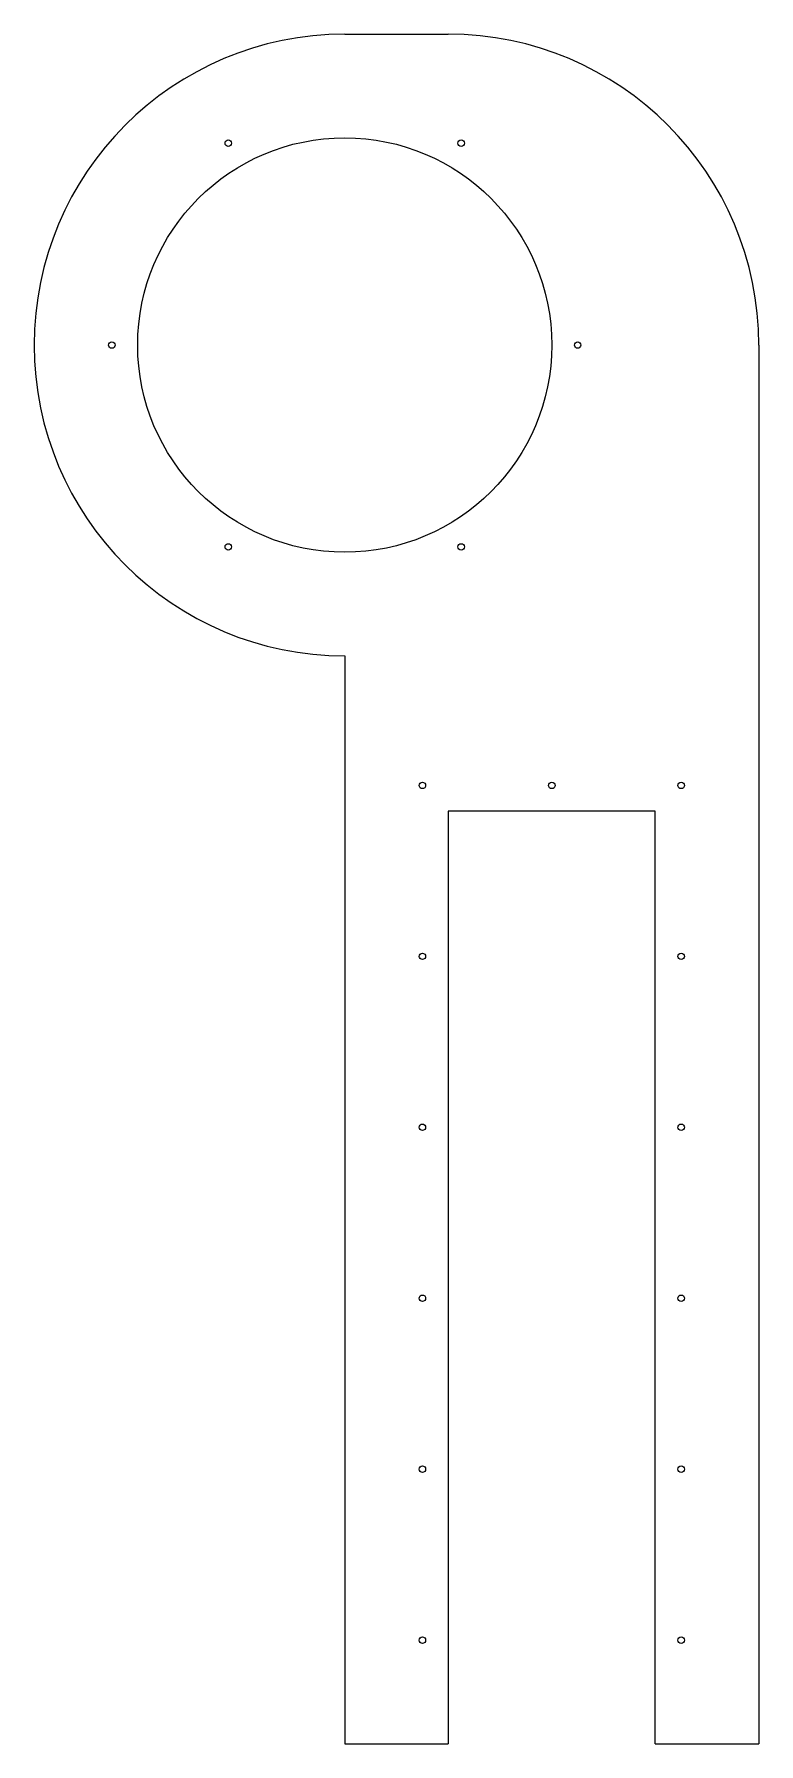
# Model space of a CAD drawing. Header units: millimetres. Extents: x -76 to 102, y -343 to 76.
import ezdxf

# ---------------------------------------------------------------- set-up
doc = ezdxf.new("R2010")
doc.units = ezdxf.units.MM
doc.layers.add('Cut002', color=7, linetype='CONTINUOUS')

msp = doc.modelspace()

# ---------------------------------------------------------------- linework, layer by layer
at = {"layer": 'Cut002'}
for p, q in [((0, 76.2), (0, 76.2, 0.79)), ((0, 76.2), (25.4, 76.2)), ((0, 76.2, 0.79), (25.4, 76.2, 0.79)), ((0, 76.2), (25.4, 76.2)), ((0, 76.2, 0.79), (25.4, 76.2, 0.79)), ((0, 76.2), (0, 76.2, 0.79)), ((25.4, 76.2), (25.4, 76.2, 0.79)), ((25.4, 76.2), (25.4, 76.2, 0.79)), ((-27.78, 49.49), (-27.78, 49.49, 0.79)), ((-27.78, 49.49), (-27.78, 49.49, 0.79)), ((29.37, 49.49), (29.37, 49.49, 0.79)), ((29.37, 49.49), (29.37, 49.49, 0.79)), ((-56.36, 0), (-56.36, 0, 0.79)), ((-56.36, 0), (-56.36, 0, 0.79)), ((50.8, 0), (50.8, 0, 0.79)), ((50.8, 0), (50.8, 0, 0.79)), ((57.94, 0), (57.94, 0, 0.79)), ((57.94, 0), (57.94, 0, 0.79)), ((101.6, 0), (101.6, 0, 0.79)), ((101.6, 0), (101.6, 0, 0.79)), ((101.6, 0), (101.6, -342.9)), ((101.6, 0, 0.79), (101.6, -342.9, 0.79)), ((101.6, 0), (101.6, -342.9)), ((101.6, 0, 0.79), (101.6, -342.9, 0.79)), ((-27.78, -49.49), (-27.78, -49.49, 0.79)), ((-27.78, -49.49), (-27.78, -49.49, 0.79)), ((29.37, -49.49), (29.37, -49.49, 0.79)), ((29.37, -49.49), (29.37, -49.49, 0.79)), ((0, -76.2), (0, -342.9)), ((0, -76.2, 0.79), (0, -342.9, 0.79)), ((0, -76.2), (0, -76.2, 0.79)), ((0, -76.2), (0, -76.2, 0.79)), ((0, -76.2), (0, -342.9)), ((0, -76.2, 0.79), (0, -342.9, 0.79)), ((19.84, -107.95), (19.84, -107.95, 0.79)), ((19.84, -107.95), (19.84, -107.95, 0.79)), ((51.59, -107.95), (51.59, -107.95, 0.79)), ((51.59, -107.95), (51.59, -107.95, 0.79)), ((83.34, -107.95), (83.34, -107.95, 0.79)), ((83.34, -107.95), (83.34, -107.95, 0.79)), ((76.2, -114.3), (25.4, -114.3)), ((25.4, -114.3), (25.4, -342.9)), ((76.2, -114.3, 0.79), (25.4, -114.3, 0.79)), ((25.4, -114.3, 0.79), (25.4, -342.9, 0.79)), ((25.4, -114.3), (25.4, -114.3, 0.79)), ((76.2, -114.3), (25.4, -114.3)), ((76.2, -114.3, 0.79), (25.4, -114.3, 0.79)), ((25.4, -114.3), (25.4, -114.3, 0.79)), ((25.4, -114.3), (25.4, -342.9)), ((25.4, -114.3, 0.79), (25.4, -342.9, 0.79)), ((76.2, -342.9), (76.2, -114.3)), ((76.2, -342.9, 0.79), (76.2, -114.3, 0.79)), ((76.2, -114.3), (76.2, -114.3, 0.79)), ((76.2, -342.9), (76.2, -114.3)), ((76.2, -342.9, 0.79), (76.2, -114.3, 0.79)), ((76.2, -114.3), (76.2, -114.3, 0.79)), ((19.84, -149.86), (19.84, -149.86, 0.79)), ((19.84, -149.86), (19.84, -149.86, 0.79)), ((83.34, -149.86), (83.34, -149.86, 0.79)), ((83.34, -149.86), (83.34, -149.86, 0.79)), ((19.84, -191.77), (19.84, -191.77, 0.79)), ((19.84, -191.77), (19.84, -191.77, 0.79)), ((83.34, -191.77), (83.34, -191.77, 0.79)), ((83.34, -191.77), (83.34, -191.77, 0.79)), ((19.84, -233.68), (19.84, -233.68, 0.79)), ((19.84, -233.68), (19.84, -233.68, 0.79)), ((83.34, -233.68), (83.34, -233.68, 0.79)), ((83.34, -233.68), (83.34, -233.68, 0.79)), ((19.84, -275.59), (19.84, -275.59, 0.79)), ((19.84, -275.59), (19.84, -275.59, 0.79)), ((83.34, -275.59), (83.34, -275.59, 0.79)), ((83.34, -275.59), (83.34, -275.59, 0.79)), ((19.84, -317.5), (19.84, -317.5, 0.79)), ((19.84, -317.5), (19.84, -317.5, 0.79)), ((83.34, -317.5), (83.34, -317.5, 0.79)), ((83.34, -317.5), (83.34, -317.5, 0.79)), ((0, -342.9), (25.4, -342.9)), ((0, -342.9, 0.79), (25.4, -342.9, 0.79)), ((0, -342.9), (0, -342.9, 0.79)), ((0, -342.9), (25.4, -342.9)), ((0, -342.9, 0.79), (25.4, -342.9, 0.79)), ((0, -342.9), (0, -342.9, 0.79)), ((25.4, -342.9), (25.4, -342.9, 0.79)), ((25.4, -342.9), (25.4, -342.9, 0.79)), ((76.2, -342.9), (101.6, -342.9)), ((76.2, -342.9, 0.79), (101.6, -342.9, 0.79)), ((76.2, -342.9), (101.6, -342.9)), ((76.2, -342.9, 0.79), (101.6, -342.9, 0.79)), ((76.2, -342.9), (76.2, -342.9, 0.79)), ((76.2, -342.9), (76.2, -342.9, 0.79)), ((101.6, -342.9), (101.6, -342.9, 0.79)), ((101.6, -342.9), (101.6, -342.9, 0.79))]:
    msp.add_line(p, q, dxfattribs=at)
for centre, radius in [((0, 0), 50.8), ((0, 0, 0.79), 50.8), ((0, 0), 50.8), ((0, 0, 0.79), 50.8), ((-28.57, 49.49), 0.794), ((-28.57, 49.49, 0.79), 0.794), ((-28.57, 49.49), 0.794), ((-28.57, 49.49, 0.79), 0.794), ((28.57, 49.49), 0.794), ((28.57, 49.49, 0.79), 0.794), ((28.57, 49.49), 0.794), ((28.57, 49.49, 0.79), 0.794), ((-57.15, 0), 0.794), ((-57.15, 0, 0.79), 0.794), ((-57.15, 0), 0.794), ((-57.15, 0, 0.79), 0.794), ((57.15, 0), 0.794), ((57.15, 0, 0.79), 0.794), ((57.15, 0), 0.794), ((57.15, 0, 0.79), 0.794), ((-28.57, -49.49), 0.794), ((-28.57, -49.49, 0.79), 0.794), ((-28.57, -49.49), 0.794), ((-28.57, -49.49, 0.79), 0.794), ((28.57, -49.49), 0.794), ((28.57, -49.49, 0.79), 0.794), ((28.57, -49.49), 0.794), ((28.57, -49.49, 0.79), 0.794), ((19.05, -107.95), 0.794), ((19.05, -107.95, 0.79), 0.794), ((19.05, -107.95), 0.794), ((19.05, -107.95, 0.79), 0.794), ((50.8, -107.95), 0.794), ((50.8, -107.95, 0.79), 0.794), ((50.8, -107.95), 0.794), ((50.8, -107.95, 0.79), 0.794), ((82.55, -107.95), 0.794), ((82.55, -107.95, 0.79), 0.794), ((82.55, -107.95), 0.794), ((82.55, -107.95, 0.79), 0.794), ((19.05, -149.86), 0.794), ((19.05, -149.86, 0.79), 0.794), ((19.05, -149.86), 0.794), ((19.05, -149.86, 0.79), 0.794), ((82.55, -149.86), 0.794), ((82.55, -149.86, 0.79), 0.794), ((82.55, -149.86), 0.794), ((82.55, -149.86, 0.79), 0.794), ((19.05, -191.77), 0.794), ((19.05, -191.77, 0.79), 0.794), ((19.05, -191.77), 0.794), ((19.05, -191.77, 0.79), 0.794), ((82.55, -191.77), 0.794), ((82.55, -191.77, 0.79), 0.794), ((82.55, -191.77), 0.794), ((82.55, -191.77, 0.79), 0.794), ((19.05, -233.68), 0.794), ((19.05, -233.68, 0.79), 0.794), ((19.05, -233.68), 0.794), ((19.05, -233.68, 0.79), 0.794), ((82.55, -233.68), 0.794), ((82.55, -233.68, 0.79), 0.794), ((82.55, -233.68), 0.794), ((82.55, -233.68, 0.79), 0.794), ((19.05, -275.59), 0.794), ((19.05, -275.59, 0.79), 0.794), ((19.05, -275.59), 0.794), ((19.05, -275.59, 0.79), 0.794), ((82.55, -275.59), 0.794), ((82.55, -275.59, 0.79), 0.794), ((82.55, -275.59), 0.794), ((82.55, -275.59, 0.79), 0.794), ((19.05, -317.5), 0.794), ((19.05, -317.5, 0.79), 0.794), ((19.05, -317.5), 0.794), ((19.05, -317.5, 0.79), 0.794), ((82.55, -317.5), 0.794), ((82.55, -317.5, 0.79), 0.794), ((82.55, -317.5), 0.794), ((82.55, -317.5, 0.79), 0.794)]:
    msp.add_circle(centre, radius, dxfattribs=at)
for centre, start, end in [((0, 0), 90, -90), ((0, 0, 0.79), 90, -90), ((0, 0), 90, -90), ((0, 0, 0.79), 90, -90), ((25.4, 0), 0, 90), ((25.4, 0, 0.79), 0, 90), ((25.4, 0), 0, 90), ((25.4, 0, 0.79), 0, 90)]:
    msp.add_arc(centre, 76.2, start, end, dxfattribs=at)

doc.saveas('drawing.dxf')
